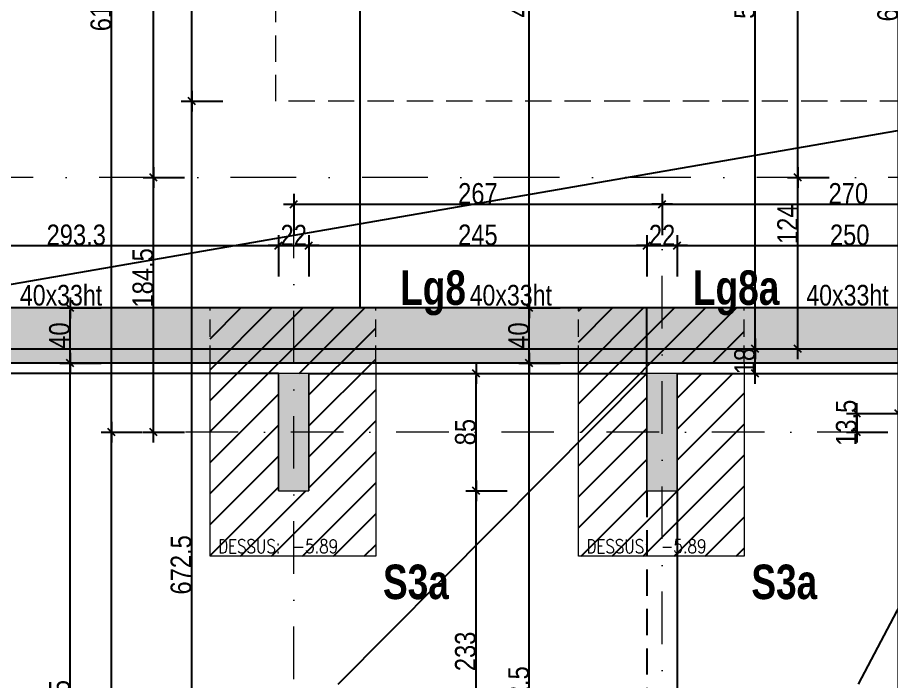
# Model space of a CAD drawing. Header units: centimetres. Extents: x 16433 to 114398, y -50094 to -12305.
# Drawn here: x 55993 to 56627, y -20515 to -20034 of the extents above; entities that cross this region are included whole.
import ezdxf
from ezdxf.enums import TextEntityAlignment as Align

# ---------------------------------------------------------------- set-up
doc = ezdxf.new("R2010")
doc.units = ezdxf.units.CM
doc.header["$LTSCALE"] = 0.5
for name, pattern in [('CACHEX2', [19.05, 12.7, -6.35]), ('TIRETPT2', [12.7, 6.35, -3.175, 0, -3.175]), ('TIRETPTX2', [50.8, 25.4, -12.7, 0, -12.7])]:
    doc.linetypes.add(name, pattern=pattern)
doc.layers.get('DEFPOINTS').update_dxf_attribs({"linetype": 'CONTINUOUS'})
for name, color, linetype in [('01_cote_gen', 4, 'CONTINUOUS'), ('01_linteaux', 2, 'CONTINUOUS'), ('01_poch_BN', 9, 'CONTINUOUS'), ('01_poch_poteaux', 250, 'CONTINUOUS'), ('01_poch_Semelles', 253, 'CONTINUOUS'), ('01_texte', 230, 'CONTINUOUS'), ('AA_COTES', 2, 'CONTINUOUS')]:
    doc.layers.add(name, color=color, linetype=linetype)
for name, color, linetype, lineweight in [('01_murs_coup', 5, 'CONTINUOUS', 60), ('01_sem', 42, 'CONTINUOUS', 15), ('01_tram_axes', 2, 'TIRETPTX2', 9)]:
    doc.layers.add(name, color=color, linetype=linetype, lineweight=lineweight)
doc.styles.add('impact', font='impact.ttf')
doc.styles.add('MATTE_TXT', font='arial.ttf')
doc.styles.add('SIMPLEX1', font='SIMPLEX.shx', dxfattribs={"width": 0.8, "height": 10})
doc.styles.add('STYLE2', font='ARIALN.TTF')
doc.dimstyles.new('JB50', dxfattribs={"dimscale": 0.1, "dimtxt": 150, "dimasz": 15, "dimexe": 0.1, "dimexo": 0.1, "dimgap": 0.09, "dimtad": 1, "dimdec": 1, "dimdsep": 46, "dimtxsty": 'STYLE2', "dimblk1": 'BOND_G', "dimblk2": 'BOND_D', "dimsah": 1, "dimcen": 1.5, "dimdle": 0.01, "dimse1": 1, "dimse2": 1, "dimclrd": 4, "dimclre": 2, "dimclrt": 6, "dimazin": 2, "dimtfac": 2.333333, "dimtdec": 1, "dimtix": 1, "dimtmove": 2, "dimatfit": 3, "dimldrblk": 'BOND_G', "dimfxl": 1, "dimtolj": 1, "dimtzin": 0, "dimarcsym": 0})

# ---------------------------------------------------------------- blocks, each defined once
blk = doc.blocks.new('BOND_G')
at = {"layer": 'AA_COTES', "color": 0}
for p, q in [((0, -5), (0, 15)), ((5, 0), (-5, 0)), ((1.77, 1.77), (-1.77, -1.77))]:
    blk.add_line(p, q, dxfattribs=at)
blk = doc.blocks.new('BOND_D')
at = {"layer": 'AA_COTES', "color": 0}
for p, q in [((0, 5), (0, -15)), ((5, 0), (-5, 0)), ((-1.77, -1.77), (1.77, 1.77))]:
    blk.add_line(p, q, dxfattribs=at)
blk = doc.blocks.new('*D884')
at = {"layer": '01_cote_gen', "color": 4, "lineweight": -2, "transparency": 16777216}
blk.add_line((56195.03, -20168.94), (56459.03, -20168.94), dxfattribs=at)
at = {"layer": 'DEFPOINTS', "color": 0, "transparency": 16777216}
for p in [(56193.53, -20167.51), (56460.53, -20167.51), (56460.53, -20168.94)]:
    blk.add_point(p, dxfattribs=at)
at = {"layer": '01_cote_gen', "color": 4, "lineweight": -2, "transparency": 16777216, "xscale": 1.5, "yscale": 1.5, "zscale": 1.5, "rotation": 180}
blk.add_blockref('BOND_G', (56193.53, -20168.94), dxfattribs=at)
at = {"layer": '01_cote_gen', "color": 4, "lineweight": -2, "transparency": 16777216, "xscale": 1.5, "yscale": 1.5, "zscale": 1.5}
blk.add_blockref('BOND_D', (56460.53, -20168.94), dxfattribs=at)
at = {"layer": '01_cote_gen', "color": 6, "transparency": 16777216, "insert": (56327.03, -20161.27), "char_height": 15, "attachment_point": 5, "style": 'STYLE2'}
blk.add_mtext('\\A1;267', dxfattribs=at)
blk = doc.blocks.new('*D885')
at = {"layer": '01_cote_gen', "color": 4, "lineweight": -2, "transparency": 16777216}
blk.add_line((56462.03, -20168.94), (56729.03, -20168.94), dxfattribs=at)
at = {"layer": 'DEFPOINTS', "color": 0, "transparency": 16777216}
for p in [(56460.53, -20167.51), (56730.53, -20167.51), (56730.53, -20168.94)]:
    blk.add_point(p, dxfattribs=at)
at = {"layer": '01_cote_gen', "color": 4, "lineweight": -2, "transparency": 16777216, "xscale": 1.5, "yscale": 1.5, "zscale": 1.5, "rotation": 180}
blk.add_blockref('BOND_G', (56460.53, -20168.94), dxfattribs=at)
at = {"layer": '01_cote_gen', "color": 4, "lineweight": -2, "transparency": 16777216, "xscale": 1.5, "yscale": 1.5, "zscale": 1.5}
blk.add_blockref('BOND_D', (56730.53, -20168.94), dxfattribs=at)
at = {"layer": '01_cote_gen', "color": 6, "transparency": 16777216, "insert": (56595.53, -20161.27), "char_height": 15, "attachment_point": 5, "style": 'STYLE2'}
blk.add_mtext('\\A1;270', dxfattribs=at)
blk = doc.blocks.new('*D899')
at = {"layer": '01_cote_gen', "color": 4, "lineweight": -2, "transparency": 16777216}
blk.add_line((56061.49, -20785.24), (56061.49, -20335.73), dxfattribs=at)
at = {"layer": 'DEFPOINTS', "color": 0, "transparency": 16777216}
for p in [(56060.15, -20334.23), (56061.49, -20334.23), (56106.93, -20786.74)]:
    blk.add_point(p, dxfattribs=at)
at = {"layer": '01_cote_gen', "color": 4, "lineweight": -2, "transparency": 16777216, "xscale": 1.5, "yscale": 1.5, "zscale": 1.5}
for name, p, rotation in [('BOND_D', (56061.49, -20334.23), 90), ('BOND_G', (56061.49, -20786.74), 270)]:
    blk.add_blockref(name, p, dxfattribs=dict(at, rotation=rotation))
at = {"layer": '01_cote_gen', "color": 6, "transparency": 16777216, "insert": (56053.82, -20560.48), "char_height": 15, "attachment_point": 5, "rotation": 90, "style": 'STYLE2'}
blk.add_mtext('\\A1;452.5', dxfattribs=at)
blk = doc.blocks.new('*D900')
at = {"layer": '01_cote_gen', "color": 4, "lineweight": -2, "transparency": 16777216}
blk.add_line((56061.49, -20332.73), (56061.49, -19725.73), dxfattribs=at)
at = {"layer": 'DEFPOINTS', "color": 0, "transparency": 16777216}
for p in [(56061.49, -19724.23), (56120.96, -19724.23), (56098.91, -20334.23)]:
    blk.add_point(p, dxfattribs=at)
at = {"layer": '01_cote_gen', "color": 4, "lineweight": -2, "transparency": 16777216, "xscale": 1.5, "yscale": 1.5, "zscale": 1.5}
for name, p, rotation in [('BOND_D', (56061.49, -19724.23), 90), ('BOND_G', (56061.49, -20334.23), 270)]:
    blk.add_blockref(name, p, dxfattribs=dict(at, rotation=rotation))
at = {"layer": '01_cote_gen', "color": 6, "transparency": 16777216, "insert": (56053.82, -20029.23), "char_height": 15, "attachment_point": 5, "rotation": 90, "style": 'STYLE2'}
blk.add_mtext('\\A1;610', dxfattribs=at)
blk = doc.blocks.new('*D901')
at = {"layer": '01_cote_gen', "color": 4, "lineweight": -2, "transparency": 16777216}
blk.add_line((56091.93, -20332.73), (56091.93, -20151.22), dxfattribs=at)
at = {"layer": 'DEFPOINTS', "color": 0, "transparency": 16777216}
for p in [(56091.93, -20149.72), (56107.61, -20149.72), (56107.61, -20334.23)]:
    blk.add_point(p, dxfattribs=at)
at = {"layer": '01_cote_gen', "color": 4, "lineweight": -2, "transparency": 16777216, "xscale": 1.5, "yscale": 1.5, "zscale": 1.5}
for name, p, rotation in [('BOND_D', (56091.93, -20149.72), 90), ('BOND_G', (56091.93, -20334.23), 270)]:
    blk.add_blockref(name, p, dxfattribs=dict(at, rotation=rotation))
at = {"layer": '01_cote_gen', "color": 6, "transparency": 16777216, "insert": (56084.26, -20222.38), "char_height": 15, "attachment_point": 5, "rotation": 90, "style": 'STYLE2'}
blk.add_mtext('\\A1;184.5', dxfattribs=at)
blk = doc.blocks.new('*D902')
at = {"layer": '01_cote_gen', "color": 4, "lineweight": -2, "transparency": 16777216}
blk.add_line((56091.93, -20148.22), (56091.93, -19725.73), dxfattribs=at)
at = {"layer": 'DEFPOINTS', "color": 0, "transparency": 16777216}
for p in [(56082.21, -19724.23), (56091.93, -19724.23), (56099.43, -20149.72)]:
    blk.add_point(p, dxfattribs=at)
at = {"layer": '01_cote_gen', "color": 4, "lineweight": -2, "transparency": 16777216, "xscale": 1.5, "yscale": 1.5, "zscale": 1.5}
for name, p, rotation in [('BOND_D', (56091.93, -19724.23), 90), ('BOND_G', (56091.93, -20149.72), 270)]:
    blk.add_blockref(name, p, dxfattribs=dict(at, rotation=rotation))
at = {"layer": '01_cote_gen', "color": 6, "transparency": 16777216, "insert": (56084.26, -19936.98), "char_height": 15, "attachment_point": 5, "rotation": 90, "style": 'STYLE2'}
blk.add_mtext('\\A1;425.5', dxfattribs=at)
blk = doc.blocks.new('*D906')
at = {"layer": '01_cote_gen', "color": 4, "lineweight": -2, "transparency": 16777216}
blk.add_line((56631.81, -20785.23), (56631.81, -20322.19), dxfattribs=at)
at = {"layer": 'DEFPOINTS', "color": 0, "transparency": 16777216}
for p in [(56631.81, -20320.69), (56639.39, -20320.69), (56651.99, -20786.73)]:
    blk.add_point(p, dxfattribs=at)
at = {"layer": '01_cote_gen', "color": 4, "lineweight": -2, "transparency": 16777216, "xscale": 1.5, "yscale": 1.5, "zscale": 1.5}
for name, p, rotation in [('BOND_D', (56631.81, -20320.69), 90), ('BOND_G', (56631.81, -20786.73), 270)]:
    blk.add_blockref(name, p, dxfattribs=dict(at, rotation=rotation))
at = {"layer": '01_cote_gen', "color": 6, "transparency": 16777216, "insert": (56624.15, -20553.71), "char_height": 15, "attachment_point": 5, "rotation": 90, "style": 'STYLE2'}
blk.add_mtext('\\A1;466', dxfattribs=at)
blk = doc.blocks.new('*D907')
at = {"layer": '01_cote_gen', "color": 4, "lineweight": -2, "transparency": 16777216}
for p, q in [((56601.78, -20319.19), (56601.78, -20317.69)), ((56601.78, -20320.69), (56601.78, -20334.23)), ((56601.78, -20335.73), (56601.78, -20337.23))]:
    blk.add_line(p, q, dxfattribs=at)
at = {"layer": 'DEFPOINTS', "color": 0, "transparency": 16777216}
for p in [(56624.31, -20320.69), (56601.78, -20334.23), (56611.04, -20334.23)]:
    blk.add_point(p, dxfattribs=at)
at = {"layer": '01_cote_gen', "color": 4, "lineweight": -2, "transparency": 16777216, "xscale": 1.5, "yscale": 1.5, "zscale": 1.5}
for name, p, rotation in [('BOND_G', (56601.78, -20320.69), 270), ('BOND_D', (56601.78, -20334.23), 90)]:
    blk.add_blockref(name, p, dxfattribs=dict(at, rotation=rotation))
at = {"layer": '01_cote_gen', "color": 6, "transparency": 16777216, "insert": (56594.12, -20327.46), "char_height": 15, "attachment_point": 5, "rotation": 90, "style": 'STYLE2'}
blk.add_mtext('\\A1;13.5', dxfattribs=at)
blk = doc.blocks.new('*D908')
at = {"layer": '01_cote_gen', "color": 4, "lineweight": -2, "transparency": 16777216}
blk.add_line((56631.81, -20319.19), (56631.81, -19710.73), dxfattribs=at)
at = {"layer": 'DEFPOINTS', "color": 0, "transparency": 16777216}
for p in [(56631.81, -19709.23), (56680.01, -19709.23), (56654.31, -20320.69)]:
    blk.add_point(p, dxfattribs=at)
at = {"layer": '01_cote_gen', "color": 4, "lineweight": -2, "transparency": 16777216, "xscale": 1.5, "yscale": 1.5, "zscale": 1.5}
for name, p, rotation in [('BOND_D', (56631.81, -19709.23), 90), ('BOND_G', (56631.81, -20320.69), 270)]:
    blk.add_blockref(name, p, dxfattribs=dict(at, rotation=rotation))
at = {"layer": '01_cote_gen', "color": 6, "transparency": 16777216, "insert": (56624.15, -20014.96), "char_height": 15, "attachment_point": 5, "rotation": 90, "style": 'STYLE2'}
blk.add_mtext('\\A1;611.5', dxfattribs=at)
blk = doc.blocks.new('*D1003')
at = {"layer": '01_cote_gen', "color": 4, "lineweight": -2, "transparency": 16777216}
blk.add_line((56031.5, -20785.24), (56031.5, -20285.73), dxfattribs=at)
at = {"layer": 'DEFPOINTS', "color": 0, "transparency": 16777216}
for p in [(56003.46, -20284.23), (56031.5, -20284.23), (56003.46, -20786.74)]:
    blk.add_point(p, dxfattribs=at)
at = {"layer": '01_cote_gen', "color": 4, "lineweight": -2, "transparency": 16777216, "xscale": 1.5, "yscale": 1.5, "zscale": 1.5}
for name, p, rotation in [('BOND_D', (56031.5, -20284.23), 90), ('BOND_G', (56031.5, -20786.74), 270)]:
    blk.add_blockref(name, p, dxfattribs=dict(at, rotation=rotation))
at = {"layer": '01_cote_gen', "color": 6, "transparency": 16777216, "insert": (56023.83, -20535.48), "char_height": 15, "attachment_point": 5, "rotation": 90, "style": 'STYLE2'}
blk.add_mtext('\\A1;502.5', dxfattribs=at)
blk = doc.blocks.new('*D1004')
at = {"layer": '01_cote_gen', "color": 4, "lineweight": -2, "transparency": 16777216}
blk.add_line((56031.5, -20282.73), (56031.5, -20245.73), dxfattribs=at)
at = {"layer": 'DEFPOINTS', "color": 0, "transparency": 16777216}
for p in [(56020.28, -20244.23), (56031.5, -20244.23), (56003.46, -20284.23)]:
    blk.add_point(p, dxfattribs=at)
at = {"layer": '01_cote_gen', "color": 4, "lineweight": -2, "transparency": 16777216, "xscale": 1.5, "yscale": 1.5, "zscale": 1.5}
for name, p, rotation in [('BOND_D', (56031.5, -20244.23), 90), ('BOND_G', (56031.5, -20284.23), 270)]:
    blk.add_blockref(name, p, dxfattribs=dict(at, rotation=rotation))
at = {"layer": '01_cote_gen', "color": 6, "transparency": 16777216, "insert": (56023.83, -20264.23), "char_height": 15, "attachment_point": 5, "rotation": 90, "style": 'STYLE2'}
blk.add_mtext('\\A1;40', dxfattribs=at)
blk = doc.blocks.new('*D1006')
at = {"layer": '01_cote_gen', "color": 4, "lineweight": -2, "transparency": 16777216}
blk.add_line((56325.69, -20608.22), (56325.69, -20378.23), dxfattribs=at)
at = {"layer": 'DEFPOINTS', "color": 0, "transparency": 16777216}
for p in [(56325.69, -20376.73), (56433.88, -20376.73), (56348.19, -20609.72)]:
    blk.add_point(p, dxfattribs=at)
at = {"layer": '01_cote_gen', "color": 4, "lineweight": -2, "transparency": 16777216, "xscale": 1.5, "yscale": 1.5, "zscale": 1.5}
for name, p, rotation in [('BOND_D', (56325.69, -20376.73), 90), ('BOND_G', (56325.69, -20609.72), 270)]:
    blk.add_blockref(name, p, dxfattribs=dict(at, rotation=rotation))
at = {"layer": '01_cote_gen', "color": 6, "transparency": 16777216, "insert": (56318.02, -20493.23), "char_height": 15, "attachment_point": 5, "rotation": 90, "style": 'STYLE2'}
blk.add_mtext('\\A1;233', dxfattribs=at)
blk = doc.blocks.new('*D1007')
at = {"layer": '01_cote_gen', "color": 4, "lineweight": -2, "transparency": 16777216}
blk.add_line((56325.69, -20375.23), (56325.69, -20293.23), dxfattribs=at)
at = {"layer": 'DEFPOINTS', "color": 0, "transparency": 16777216}
for p in [(56325.69, -20291.73), (56444.88, -20291.73), (56444.88, -20376.73)]:
    blk.add_point(p, dxfattribs=at)
at = {"layer": '01_cote_gen', "color": 4, "lineweight": -2, "transparency": 16777216, "xscale": 1.5, "yscale": 1.5, "zscale": 1.5}
for name, p, rotation in [('BOND_D', (56325.69, -20291.73), 90), ('BOND_G', (56325.69, -20376.73), 270)]:
    blk.add_blockref(name, p, dxfattribs=dict(at, rotation=rotation))
at = {"layer": '01_cote_gen', "color": 6, "transparency": 16777216, "insert": (56318.02, -20334.23), "char_height": 15, "attachment_point": 5, "rotation": 90, "style": 'STYLE2'}
blk.add_mtext('\\A1;85', dxfattribs=at)
blk = doc.blocks.new('*D1010')
at = {"layer": '01_cote_gen', "color": 4, "lineweight": -2, "transparency": 16777216}
blk.add_line((55890.77, -20198.98), (56181.03, -20198.98), dxfattribs=at)
at = {"layer": 'DEFPOINTS', "color": 0, "transparency": 16777216}
for p in [(56182.53, -20198.98), (55889.27, -20229.57), (56182.53, -20277.07)]:
    blk.add_point(p, dxfattribs=at)
at = {"layer": '01_cote_gen', "color": 4, "lineweight": -2, "transparency": 16777216, "xscale": 1.5, "yscale": 1.5, "zscale": 1.5, "rotation": 180}
blk.add_blockref('BOND_G', (55889.27, -20198.98), dxfattribs=at)
at = {"layer": '01_cote_gen', "color": 4, "lineweight": -2, "transparency": 16777216, "xscale": 1.5, "yscale": 1.5, "zscale": 1.5}
blk.add_blockref('BOND_D', (56182.53, -20198.98), dxfattribs=at)
at = {"layer": '01_cote_gen', "color": 6, "transparency": 16777216, "insert": (56035.9, -20191.32), "char_height": 15, "attachment_point": 5, "style": 'STYLE2'}
blk.add_mtext('\\A1;293.3', dxfattribs=at)
blk = doc.blocks.new('*D1011')
at = {"layer": '01_cote_gen', "color": 4, "lineweight": -2, "transparency": 16777216}
blk.add_line((56184.03, -20198.98), (56203.03, -20198.98), dxfattribs=at)
at = {"layer": 'DEFPOINTS', "color": 0, "transparency": 16777216}
for p in [(56204.53, -20198.98), (56182.53, -20277.07), (56204.53, -20277.07)]:
    blk.add_point(p, dxfattribs=at)
at = {"layer": '01_cote_gen', "color": 4, "lineweight": -2, "transparency": 16777216, "xscale": 1.5, "yscale": 1.5, "zscale": 1.5, "rotation": 180}
blk.add_blockref('BOND_G', (56182.53, -20198.98), dxfattribs=at)
at = {"layer": '01_cote_gen', "color": 4, "lineweight": -2, "transparency": 16777216, "xscale": 1.5, "yscale": 1.5, "zscale": 1.5}
blk.add_blockref('BOND_D', (56204.53, -20198.98), dxfattribs=at)
at = {"layer": '01_cote_gen', "color": 6, "transparency": 16777216, "insert": (56193.53, -20191.44), "char_height": 15, "attachment_point": 5, "style": 'STYLE2'}
blk.add_mtext('\\A1;22', dxfattribs=at)
blk = doc.blocks.new('*D1012')
at = {"layer": '01_cote_gen', "color": 4, "lineweight": -2, "transparency": 16777216}
blk.add_line((56206.03, -20198.98), (56448.03, -20198.98), dxfattribs=at)
at = {"layer": 'DEFPOINTS', "color": 0, "transparency": 16777216}
for p in [(56449.53, -20198.98), (56204.53, -20277.07), (56449.53, -20307.26)]:
    blk.add_point(p, dxfattribs=at)
at = {"layer": '01_cote_gen', "color": 4, "lineweight": -2, "transparency": 16777216, "xscale": 1.5, "yscale": 1.5, "zscale": 1.5, "rotation": 180}
blk.add_blockref('BOND_G', (56204.53, -20198.98), dxfattribs=at)
at = {"layer": '01_cote_gen', "color": 4, "lineweight": -2, "transparency": 16777216, "xscale": 1.5, "yscale": 1.5, "zscale": 1.5}
blk.add_blockref('BOND_D', (56449.53, -20198.98), dxfattribs=at)
at = {"layer": '01_cote_gen', "color": 6, "transparency": 16777216, "insert": (56327.03, -20191.32), "char_height": 15, "attachment_point": 5, "style": 'STYLE2'}
blk.add_mtext('\\A1;245', dxfattribs=at)
blk = doc.blocks.new('*D1013')
at = {"layer": '01_cote_gen', "color": 4, "lineweight": -2, "transparency": 16777216}
blk.add_line((56451.03, -20198.98), (56470.03, -20198.98), dxfattribs=at)
at = {"layer": 'DEFPOINTS', "color": 0, "transparency": 16777216}
for p in [(56471.53, -20198.98), (56471.53, -20296.76), (56449.53, -20307.26)]:
    blk.add_point(p, dxfattribs=at)
at = {"layer": '01_cote_gen', "color": 4, "lineweight": -2, "transparency": 16777216, "xscale": 1.5, "yscale": 1.5, "zscale": 1.5, "rotation": 180}
blk.add_blockref('BOND_G', (56449.53, -20198.98), dxfattribs=at)
at = {"layer": '01_cote_gen', "color": 4, "lineweight": -2, "transparency": 16777216, "xscale": 1.5, "yscale": 1.5, "zscale": 1.5}
blk.add_blockref('BOND_D', (56471.53, -20198.98), dxfattribs=at)
at = {"layer": '01_cote_gen', "color": 6, "transparency": 16777216, "insert": (56460.53, -20191.44), "char_height": 15, "attachment_point": 5, "style": 'STYLE2'}
blk.add_mtext('\\A1;22', dxfattribs=at)
blk = doc.blocks.new('*D1014')
at = {"layer": '01_cote_gen', "color": 4, "lineweight": -2, "transparency": 16777216}
blk.add_line((56473.03, -20198.98), (56720.03, -20198.98), dxfattribs=at)
at = {"layer": 'DEFPOINTS', "color": 0, "transparency": 16777216}
for p in [(56721.53, -20198.98), (56471.53, -20296.76), (56721.53, -20296.76)]:
    blk.add_point(p, dxfattribs=at)
at = {"layer": '01_cote_gen', "color": 4, "lineweight": -2, "transparency": 16777216, "xscale": 1.5, "yscale": 1.5, "zscale": 1.5, "rotation": 180}
blk.add_blockref('BOND_G', (56471.53, -20198.98), dxfattribs=at)
at = {"layer": '01_cote_gen', "color": 4, "lineweight": -2, "transparency": 16777216, "xscale": 1.5, "yscale": 1.5, "zscale": 1.5}
blk.add_blockref('BOND_D', (56721.53, -20198.98), dxfattribs=at)
at = {"layer": '01_cote_gen', "color": 6, "transparency": 16777216, "insert": (56596.53, -20191.32), "char_height": 15, "attachment_point": 5, "style": 'STYLE2'}
blk.add_mtext('\\A1;250', dxfattribs=at)
blk = doc.blocks.new('*D1027')
at = {"layer": '01_cote_gen', "color": 4, "lineweight": -2, "transparency": 16777216}
blk.add_line((56528.09, -20290.23), (56528.09, -20275.23), dxfattribs=at)
at = {"layer": 'DEFPOINTS', "color": 0, "transparency": 16777216}
for p in [(56528.09, -20273.73), (56543.88, -20273.73), (56543.88, -20291.73)]:
    blk.add_point(p, dxfattribs=at)
at = {"layer": '01_cote_gen', "color": 4, "lineweight": -2, "transparency": 16777216, "xscale": 1.5, "yscale": 1.5, "zscale": 1.5}
for name, p, rotation in [('BOND_D', (56528.09, -20273.73), 90), ('BOND_G', (56528.09, -20291.73), 270)]:
    blk.add_blockref(name, p, dxfattribs=dict(at, rotation=rotation))
at = {"layer": '01_cote_gen', "color": 6, "transparency": 16777216, "insert": (56520.42, -20282.73), "char_height": 15, "attachment_point": 5, "rotation": 90, "style": 'STYLE2'}
blk.add_mtext('\\A1;18', dxfattribs=at)
blk = doc.blocks.new('*D1028')
at = {"layer": '01_cote_gen', "color": 4, "lineweight": -2, "transparency": 16777216}
blk.add_line((56528.09, -20272.23), (56528.09, -19768.23), dxfattribs=at)
at = {"layer": 'DEFPOINTS', "color": 0, "transparency": 16777216}
for p in [(56528.09, -19766.73), (56550.59, -19766.73), (56550.59, -20273.73)]:
    blk.add_point(p, dxfattribs=at)
at = {"layer": '01_cote_gen', "color": 4, "lineweight": -2, "transparency": 16777216, "xscale": 1.5, "yscale": 1.5, "zscale": 1.5}
for name, p, rotation in [('BOND_D', (56528.09, -19766.73), 90), ('BOND_G', (56528.09, -20273.73), 270)]:
    blk.add_blockref(name, p, dxfattribs=dict(at, rotation=rotation))
at = {"layer": '01_cote_gen', "color": 6, "transparency": 16777216, "insert": (56520.42, -20020.23), "char_height": 15, "attachment_point": 5, "rotation": 90, "style": 'STYLE2'}
blk.add_mtext('\\A1;507', dxfattribs=at)
blk = doc.blocks.new('*D1030')
at = {"layer": '01_cote_gen', "color": 4, "lineweight": -2, "transparency": 16777216}
blk.add_line((56559.03, -20272.23), (56559.03, -20151.22), dxfattribs=at)
at = {"layer": 'DEFPOINTS', "color": 0, "transparency": 16777216}
for p in [(56559.03, -20149.72), (56559.03, -20149.72), (56580.9, -20273.73)]:
    blk.add_point(p, dxfattribs=at)
at = {"layer": '01_cote_gen', "color": 4, "lineweight": -2, "transparency": 16777216, "xscale": 1.5, "yscale": 1.5, "zscale": 1.5}
for name, p, rotation in [('BOND_D', (56559.03, -20149.72), 90), ('BOND_G', (56559.03, -20273.73), 270)]:
    blk.add_blockref(name, p, dxfattribs=dict(at, rotation=rotation))
at = {"layer": '01_cote_gen', "color": 6, "transparency": 16777216, "insert": (56551.49, -20183.54), "char_height": 15, "attachment_point": 5, "rotation": 90, "style": 'STYLE2'}
blk.add_mtext('\\A1;124', dxfattribs=at)
blk = doc.blocks.new('*D1031')
at = {"layer": '01_cote_gen', "color": 4, "lineweight": -2, "transparency": 16777216}
blk.add_line((56559.03, -20148.22), (56559.03, -19768.23), dxfattribs=at)
at = {"layer": 'DEFPOINTS', "color": 0, "transparency": 16777216}
for p in [(56559.03, -19766.73), (56566.53, -19766.73), (56566.53, -20149.72)]:
    blk.add_point(p, dxfattribs=at)
at = {"layer": '01_cote_gen', "color": 4, "lineweight": -2, "transparency": 16777216, "xscale": 1.5, "yscale": 1.5, "zscale": 1.5}
for name, p, rotation in [('BOND_D', (56559.03, -19766.73), 90), ('BOND_G', (56559.03, -20149.72), 270)]:
    blk.add_blockref(name, p, dxfattribs=dict(at, rotation=rotation))
at = {"layer": '01_cote_gen', "color": 6, "transparency": 16777216, "insert": (56551.36, -19958.23), "char_height": 15, "attachment_point": 5, "rotation": 90, "style": 'STYLE2'}
blk.add_mtext('\\A1;383', dxfattribs=at)
blk = doc.blocks.new('*D1593')
at = {"layer": '01_cote_gen', "color": 4, "lineweight": -2, "transparency": 16777216}
blk.add_line((56364.25, -20765.23), (56364.25, -20285.73), dxfattribs=at)
at = {"layer": 'DEFPOINTS', "color": 0, "transparency": 16777216}
for p in [(56364.25, -20284.23), (56367.6, -20284.23), (56367.6, -20766.73)]:
    blk.add_point(p, dxfattribs=at)
at = {"layer": '01_cote_gen', "color": 4, "lineweight": -2, "transparency": 16777216, "xscale": 1.5, "yscale": 1.5, "zscale": 1.5}
for name, p, rotation in [('BOND_D', (56364.25, -20284.23), 90), ('BOND_G', (56364.25, -20766.73), 270)]:
    blk.add_blockref(name, p, dxfattribs=dict(at, rotation=rotation))
at = {"layer": '01_cote_gen', "color": 6, "transparency": 16777216, "insert": (56356.58, -20525.48), "char_height": 15, "attachment_point": 5, "rotation": 90, "style": 'STYLE2'}
blk.add_mtext('\\A1;482.5', dxfattribs=at)
blk = doc.blocks.new('*D1594')
at = {"layer": '01_cote_gen', "color": 4, "lineweight": -2, "transparency": 16777216}
blk.add_line((56364.25, -20282.73), (56364.25, -20245.72), dxfattribs=at)
at = {"layer": 'DEFPOINTS', "color": 0, "transparency": 16777216}
for p in [(56364.25, -20244.22), (56384.38, -20244.22), (56371.75, -20284.23)]:
    blk.add_point(p, dxfattribs=at)
at = {"layer": '01_cote_gen', "color": 4, "lineweight": -2, "transparency": 16777216, "xscale": 1.5, "yscale": 1.5, "zscale": 1.5}
for name, p, rotation in [('BOND_D', (56364.25, -20244.22), 90), ('BOND_G', (56364.25, -20284.23), 270)]:
    blk.add_blockref(name, p, dxfattribs=dict(at, rotation=rotation))
at = {"layer": '01_cote_gen', "color": 6, "transparency": 16777216, "insert": (56356.58, -20264.23), "char_height": 15, "attachment_point": 5, "rotation": 90, "style": 'STYLE2'}
blk.add_mtext('\\A1;40', dxfattribs=at)
blk = doc.blocks.new('*D1595')
at = {"layer": '01_cote_gen', "color": 4, "lineweight": -2, "transparency": 16777216}
blk.add_line((56364.25, -20242.72), (56364.25, -19795.73), dxfattribs=at)
at = {"layer": 'DEFPOINTS', "color": 0, "transparency": 16777216}
for p in [(56364.25, -19794.23), (56416.94, -19794.23), (56384.38, -20244.22)]:
    blk.add_point(p, dxfattribs=at)
at = {"layer": '01_cote_gen', "color": 4, "lineweight": -2, "transparency": 16777216, "xscale": 1.5, "yscale": 1.5, "zscale": 1.5}
for name, p, rotation in [('BOND_D', (56364.25, -19794.23), 90), ('BOND_G', (56364.25, -20244.22), 270)]:
    blk.add_blockref(name, p, dxfattribs=dict(at, rotation=rotation))
at = {"layer": '01_cote_gen', "color": 6, "transparency": 16777216, "insert": (56356.58, -20019.23), "char_height": 15, "attachment_point": 5, "rotation": 90, "style": 'STYLE2'}
blk.add_mtext('\\A1;450', dxfattribs=at)
blk = doc.blocks.new('*D1597')
at = {"layer": '01_cote_gen', "color": 4, "lineweight": -2, "transparency": 16777216}
blk.add_line((56119.57, -20765.24), (56119.57, -20095.73), dxfattribs=at)
at = {"layer": 'DEFPOINTS', "color": 0, "transparency": 16777216}
for p in [(56119.57, -20094.23), (56180.54, -20094.23), (56091.36, -20766.74)]:
    blk.add_point(p, dxfattribs=at)
at = {"layer": '01_cote_gen', "color": 4, "lineweight": -2, "transparency": 16777216, "xscale": 1.5, "yscale": 1.5, "zscale": 1.5}
for name, p, rotation in [('BOND_D', (56119.57, -20094.23), 90), ('BOND_G', (56119.57, -20766.74), 270)]:
    blk.add_blockref(name, p, dxfattribs=dict(at, rotation=rotation))
at = {"layer": '01_cote_gen', "color": 6, "transparency": 16777216, "insert": (56111.9, -20430.48), "char_height": 15, "attachment_point": 5, "rotation": 90, "style": 'STYLE2'}
blk.add_mtext('\\A1;672.5', dxfattribs=at)
blk = doc.blocks.new('*D1598')
at = {"layer": '01_cote_gen', "color": 4, "lineweight": -2, "transparency": 16777216}
blk.add_line((56119.57, -20092.73), (56119.57, -19895.73), dxfattribs=at)
at = {"layer": 'DEFPOINTS', "color": 0, "transparency": 16777216}
for p in [(56119.57, -19894.23), (56205.36, -19894.23), (56180.54, -20094.23)]:
    blk.add_point(p, dxfattribs=at)
at = {"layer": '01_cote_gen', "color": 4, "lineweight": -2, "transparency": 16777216, "xscale": 1.5, "yscale": 1.5, "zscale": 1.5}
for name, p, rotation in [('BOND_D', (56119.57, -19894.23), 90), ('BOND_G', (56119.57, -20094.23), 270)]:
    blk.add_blockref(name, p, dxfattribs=dict(at, rotation=rotation))
at = {"layer": '01_cote_gen', "color": 6, "transparency": 16777216, "insert": (56111.9, -19994.23), "char_height": 15, "attachment_point": 5, "rotation": 90, "style": 'STYLE2'}
blk.add_mtext('\\A1;200', dxfattribs=at)

msp = doc.modelspace()

# ---------------------------------------------------------------- hatches: boundary and pattern name
at = {"layer": '01_poch_BN'}
h = msp.add_hatch(color=256, dxfattribs=at)
h.dxf.hatch_style = 1
h.paths.add_polyline_path([(56741.532, -20244.219), (56730.532, -20244.219), (56730.532, -20266.731), (56741.532, -20266.731)])
h.paths.add_polyline_path([(56730.532, -20244.219), (56460.532, -20244.223), (56460.532, -20284.229), (56721.532, -20284.229), (56721.532, -20266.731), (56730.532, -20266.731)])
h.paths.add_polyline_path([(56449.531, -20244.223), (56193.532, -20244.226), (56193.532, -20284.229), (56449.532, -20284.229)])
h.paths.add_polyline_path([(56460.532, -20244.223), (56449.531, -20244.223), (56449.532, -20284.229), (56460.532, -20284.229)])
h.paths.add_polyline_path([(56193.532, -20244.226), (55889.268, -20244.229), (55888.339, -20284.229), (56193.532, -20284.229)])
at = {"layer": '01_poch_poteaux'}
h = msp.add_hatch(color=256, dxfattribs=at)
h.dxf.hatch_style = 1
h.paths.add_polyline_path([(56204.532, -20291.731), (56182.532, -20291.731), (56182.532, -20376.727), (56204.532, -20376.727)])
h = msp.add_hatch(color=256, dxfattribs=at)
h.dxf.hatch_style = 1
h.paths.add_polyline_path([(56471.532, -20291.731), (56449.532, -20291.731), (56449.532, -20376.727), (56471.532, -20376.727)])
at = {"layer": '01_poch_Semelles', "linetype": 'CACHEX2', "ltscale": 2}
h = msp.add_hatch(dxfattribs=at)
h.set_pattern_fill('ANSI31', color=256, scale=5)
h.paths.add_polyline_path([(56413.816, -20244.223), (56400.012, -20244.223), (56400.012, -20263.255, 0.1916728)], flags=17)
h.paths.add_polyline_path([(56460.532, -20244.223), (56413.816, -20244.223, -0.1916728), (56400.012, -20263.255), (56400.012, -20273.731), (56460.532, -20273.731)])
h.paths.add_polyline_path([(56520.012, -20244.222), (56460.532, -20244.223), (56460.532, -20273.731), (56520.012, -20273.731)])
h.paths.add_polyline_path([(56520.012, -20273.731), (56460.532, -20273.731), (56460.532, -20284.229), (56520.012, -20284.229)])
h.paths.add_polyline_path([(56460.532, -20273.731), (56400.012, -20273.731), (56400.012, -20284.229), (56460.532, -20284.229)])
h.paths.add_polyline_path([(56460.532, -20284.229), (56400.012, -20284.229), (56400.012, -20291.731), (56449.532, -20291.731), (56460.532, -20291.731)])
h.paths.add_polyline_path([(56520.012, -20291.731), (56471.532, -20291.731), (56471.532, -20334.229), (56520.012, -20334.229)])
h.paths.add_polyline_path([(56449.532, -20291.731), (56407.292, -20334.229), (56449.532, -20334.229)], flags=17)
h.paths.add_polyline_path([(56449.532, -20291.731), (56400.012, -20291.731), (56400.012, -20334.229), (56407.292, -20334.229)])
h.paths.add_polyline_path([(56449.532, -20334.229), (56407.292, -20334.229), (56400.012, -20341.554), (56400.012, -20424.229), (56449.532, -20424.229), (56449.532, -20376.727)])
h.paths.add_polyline_path([(56471.532, -20376.727), (56460.532, -20376.727), (56460.532, -20424.229), (56471.532, -20424.229)])
h.paths.add_polyline_path([(56460.532, -20376.727), (56449.532, -20376.727), (56449.532, -20424.229), (56460.532, -20424.229)])
h.paths.add_polyline_path([(56520.012, -20334.229), (56471.532, -20334.229), (56471.532, -20376.727), (56471.532, -20424.229), (56520.012, -20424.229)])
h.paths.add_polyline_path([(56475.665, -20252.751), (56551.445, -20252.751), (56551.445, -20209.228), (56475.665, -20209.228)], flags=9)
h = msp.add_hatch(dxfattribs=at)
h.set_pattern_fill('ANSI31', color=256, scale=5)
h.paths.add_polyline_path([(56236.711, -20244.494, -0.0026765), (56236.494, -20244.225), (56193.532, -20244.226), (56193.532, -20273.731), (56253.012, -20273.731), (56253.012, -20270.966, -0.273267)])
h.paths.add_polyline_path([(56193.532, -20244.226), (56133.012, -20244.226), (56133.012, -20273.731), (56193.532, -20273.731)])
h.paths.add_polyline_path([(56193.532, -20273.731), (56133.012, -20273.731), (56133.012, -20284.229), (56193.532, -20284.229)])
h.paths.add_polyline_path([(56253.012, -20273.731), (56193.532, -20273.731), (56193.532, -20284.229), (56253.012, -20284.229)])
h.paths.add_polyline_path([(56253.012, -20284.229), (56193.532, -20284.229), (56193.532, -20291.731), (56204.532, -20291.731), (56253.012, -20291.731)])
h.paths.add_polyline_path([(56193.532, -20284.229), (56133.012, -20284.229), (56133.012, -20291.731), (56182.532, -20291.731), (56193.532, -20291.731)])
h.paths.add_polyline_path([(56182.532, -20291.731), (56133.012, -20291.731), (56133.012, -20334.229), (56182.532, -20334.229)])
h.paths.add_polyline_path([(56253.012, -20291.731), (56204.532, -20291.731), (56204.532, -20334.229), (56253.012, -20334.229)])
h.paths.add_polyline_path([(56253.012, -20334.229), (56204.532, -20334.229), (56204.532, -20376.727), (56193.532, -20376.727), (56193.532, -20424.229), (56253.012, -20424.229)])
h.paths.add_polyline_path([(56182.532, -20334.229), (56133.012, -20334.229), (56133.012, -20424.229), (56193.532, -20424.229), (56193.532, -20376.727), (56182.532, -20376.727)])
edge = h.paths.add_edge_path()
edge.add_line((56253.012, -20244.225), (56236.707, -20244.225))
edge.add_arc((56267.271, -20243.931), 30.566, 180.551972, 242.191616)
edge.add_line((56253.012, -20270.966), (56253.012, -20244.225))

# ---------------------------------------------------------------- linework, layer by layer
at = {"layer": '01_linteaux'}
for p, q in [((56741.532, -20244.219), (55889.268, -20244.229)), ((56449.532, -20291.731), (56449.531, -20244.223)), ((56721.532, -20284.229), (55888.339, -20284.229)), ((56471.532, -20376.727), (56471.532, -20609.723))]:
    msp.add_line(p, q, dxfattribs=at)
at = {"layer": '01_linteaux', "linetype": 'CACHEX2', "ltscale": 3}
msp.add_line((56449.532, -20376.727), (56449.532, -20609.723), dxfattribs=at)
at = {"layer": '01_murs_coup', "linetype": 'TIRETPT2', "lineweight": 0, "ltscale": 15}
msp.add_line((57053.532, -20149.725), (55367.893, -20149.725), dxfattribs=at)
at = {"layer": '01_murs_coup', "linetype": 'Continuous', "lineweight": 0}
for p, q in [((56182.532, -20376.727), (56182.532, -20291.731)), ((56204.532, -20291.731), (56182.532, -20291.731)), ((56182.532, -20291.731), (56182.532, -20376.727)), ((56204.532, -20291.731), (56204.532, -20376.727)), ((56204.532, -20376.727), (56204.532, -20291.731)), ((56449.532, -20376.727), (56449.532, -20291.731)), ((56471.532, -20291.731), (56449.532, -20291.731)), ((56449.532, -20291.731), (56449.532, -20376.727)), ((56471.532, -20291.731), (56471.532, -20376.727)), ((56471.532, -20376.727), (56471.532, -20291.731)), ((56182.532, -20376.727), (56204.532, -20376.727)), ((56449.532, -20376.727), (56471.532, -20376.727))]:
    msp.add_line(p, q, dxfattribs=at)
at = {"layer": '01_sem', "linetype": 'CACHEX2', "ltscale": 3}
for p, q in [((56180.535, -20094.229), (56180.535, -19894.229)), ((57980.536, -20094.229), (56180.535, -20094.229))]:
    msp.add_line(p, q, dxfattribs=at)
at = {"layer": '01_sem', "linetype": 'CACHEX2', "ltscale": 2}
for p, q in [((56133.012, -20284.222), (56133.012, -20244.222)), ((56253.012, -20284.222), (56253.012, -20244.222)), ((56400.012, -20284.222), (56400.012, -20244.222)), ((56520.012, -20284.222), (56520.012, -20244.222))]:
    msp.add_line(p, q, dxfattribs=at)
at = {"layer": '01_sem', "linetype": 'Continuous', "lineweight": 0}
for points in [[(56253.012, -20284.229), (56253.012, -20424.229), (56133.012, -20424.229), (56133.012, -20284.229)], [(56520.012, -20284.229), (56520.012, -20424.229), (56400.012, -20424.229), (56400.012, -20284.229)]]:
    msp.add_lwpolyline(points, dxfattribs=at)
at = {"layer": '01_texte'}
for p, q in [((56241.532, -19766.727), (56241.532, -20244.225)), ((55889.268, -20244.229), (57417.162, -19979.03)), ((55888.583, -20273.731), (56721.532, -20273.731)), ((56182.532, -20291.731), (55888.165, -20291.731)), ((56204.532, -20291.731), (56449.532, -20291.731)), ((56225.734, -20516.896), (56449.532, -20291.731)), ((56471.532, -20291.731), (56721.532, -20291.731)), ((56602.823, -20516.896), (56721.532, -20291.731))]:
    msp.add_line(p, q, dxfattribs=at)
at = {"layer": '01_tram_axes', "linetype": 'TIRETPTX2', "ltscale": 3}
for p, q in [((56193.532, -20513.242), (56193.532, -20182.17)), ((56460.532, -20869.48), (56460.532, -20182.17)), ((56611.044, -20334.229), (56081.367, -20334.229))]:
    msp.add_line(p, q, dxfattribs=at)

# ---------------------------------------------------------------- texts
at = {"layer": '01_texte', "style": 'impact'}
for s, p in [('Lg8', (56270.683, -20241.961)), ('Lg8a', (56482.919, -20241.961)), ('S3a', (56258.262, -20455.291)), ('S3a', (56525.262, -20455.291))]:
    msp.add_text(s, height=25, dxfattribs=at).set_placement(p)
at = {"layer": '01_texte', "width": 0.8}
for s, height, style, p in [('40x33ht', 15, 'MATTE_TXT', (56024.874, -20246.95)), ('40x33ht', 15, 'MATTE_TXT', (56350.879, -20246.95)), ('40x33ht', 15, 'MATTE_TXT', (56594.919, -20246.95)), ('DESSUS:', 10, 'SIMPLEX1', (56161.361, -20424.979)), ('-5.89', 10, 'SIMPLEX1', (56209.265, -20424.979)), ('DESSUS:', 10, 'SIMPLEX1', (56428.361, -20424.979)), ('-5.89', 10, 'SIMPLEX1', (56476.265, -20424.979))]:
    msp.add_text(s, height=height, dxfattribs=dict(at, style=style)).set_placement(p, align=Align.BOTTOM_CENTER)

# ---------------------------------------------------------------- dimensions: what is measured, and where the dimension line sits
at = {"layer": '01_cote_gen'}
for base, p1, p2, picture, middle in [((56631.813, -19709.227), (56654.313, -20320.685), (56680.012, -19709.227), '*D908', (56624.146, -20014.956)), ((56061.49, -19724.227), (56098.913, -20334.229), (56120.956, -19724.227), '*D900', (56053.822, -20029.228)), ((56091.929, -19724.227), (56099.429, -20149.725), (56082.215, -19724.227), '*D902', (56084.261, -19936.976)), ((56528.087, -19766.727), (56550.587, -20273.731), (56550.587, -19766.727), '*D1028', (56520.419, -20020.229)), ((56559.031, -19766.727), (56566.531, -20149.725), (56566.531, -19766.727), '*D1031', (56551.363, -19958.226)), ((56364.248, -19794.229), (56384.384, -20244.223), (56416.937, -19794.229), '*D1595', (56356.581, -20019.226)), ((56119.569, -19894.229), (56180.535, -20094.229), (56205.357, -19894.229), '*D1598', (56111.901, -19994.229)), ((56119.569, -20094.229), (56091.365, -20766.736), (56180.535, -20094.229), '*D1597', (56111.901, -20430.483)), ((56031.498, -20244.228), (56003.464, -20284.229), (56020.284, -20244.228), '*D1004', (56023.83, -20264.229)), ((56364.248, -20244.223), (56371.748, -20284.229), (56384.384, -20244.223), '*D1594', (56356.581, -20264.226)), ((56528.087, -20273.731), (56543.883, -20291.731), (56543.883, -20273.731), '*D1027', (56520.419, -20282.731)), ((56031.498, -20284.229), (56003.464, -20786.737), (56003.464, -20284.229), '*D1003', (56023.83, -20535.483)), ((56364.248, -20284.229), (56367.598, -20766.735), (56367.598, -20284.229), '*D1593', (56356.581, -20525.482)), ((56325.692, -20291.731), (56444.876, -20376.727), (56444.876, -20291.731), '*D1007', (56318.024, -20334.229)), ((56601.784, -20334.229), (56624.313, -20320.685), (56611.044, -20334.229), '*D907', (56594.116, -20327.457)), ((56631.813, -20320.685), (56651.991, -20786.733), (56639.386, -20320.685), '*D906', (56624.146, -20553.709)), ((56061.49, -20334.229), (56106.933, -20786.736), (56060.153, -20334.229), '*D899', (56053.822, -20560.483)), ((56325.692, -20376.727), (56348.192, -20609.723), (56433.876, -20376.727), '*D1006', (56318.024, -20493.225))]:
    dim = msp.add_linear_dim(base=base, p1=p1, p2=p2, angle=90, dimstyle='JB50', dxfattribs=at)
    dim.commit()
    dim.dimension.update_dxf_attribs({"geometry": picture, "text_midpoint": middle})
for base, p1, p2, picture, middle in [((56091.929, -20149.725), (56107.608, -20334.229), (56107.608, -20149.725), '*D901', (56084.261, -20222.383)), ((56559.031, -20149.725), (56580.9, -20273.731), (56559.031, -20149.725), '*D1030', (56551.491, -20183.543))]:
    dim = msp.add_linear_dim(base=base, p1=p1, p2=p2, angle=90, dimstyle='JB50', dxfattribs=at)
    dim.commit()
    dim.dimension.update_dxf_attribs({"geometry": picture, "text_midpoint": middle, "dimtype": 160})
for base, p1, p2, picture, middle in [((56460.532, -20168.937), (56193.532, -20167.512), (56460.532, -20167.512), '*D884', (56327.032, -20161.27)), ((56730.532, -20168.937), (56460.532, -20167.512), (56730.532, -20167.512), '*D885', (56595.532, -20161.27)), ((56182.532, -20198.984), (55889.268, -20229.571), (56182.532, -20277.073), '*D1010', (56035.9, -20191.316)), ((56204.532, -20198.984), (56182.532, -20277.073), (56204.532, -20277.073), '*D1011', (56193.532, -20191.444)), ((56449.532, -20198.984), (56204.532, -20277.073), (56449.532, -20307.261), '*D1012', (56327.032, -20191.316)), ((56471.532, -20198.984), (56449.532, -20307.261), (56471.532, -20296.757), '*D1013', (56460.532, -20191.444)), ((56721.532, -20198.984), (56471.532, -20296.757), (56721.532, -20296.757), '*D1014', (56596.532, -20191.316))]:
    dim = msp.add_linear_dim(base=base, p1=p1, p2=p2, dimstyle='JB50', dxfattribs=at)
    dim.commit()
    dim.dimension.update_dxf_attribs({"geometry": picture, "text_midpoint": middle})

doc.saveas('drawing.dxf')
